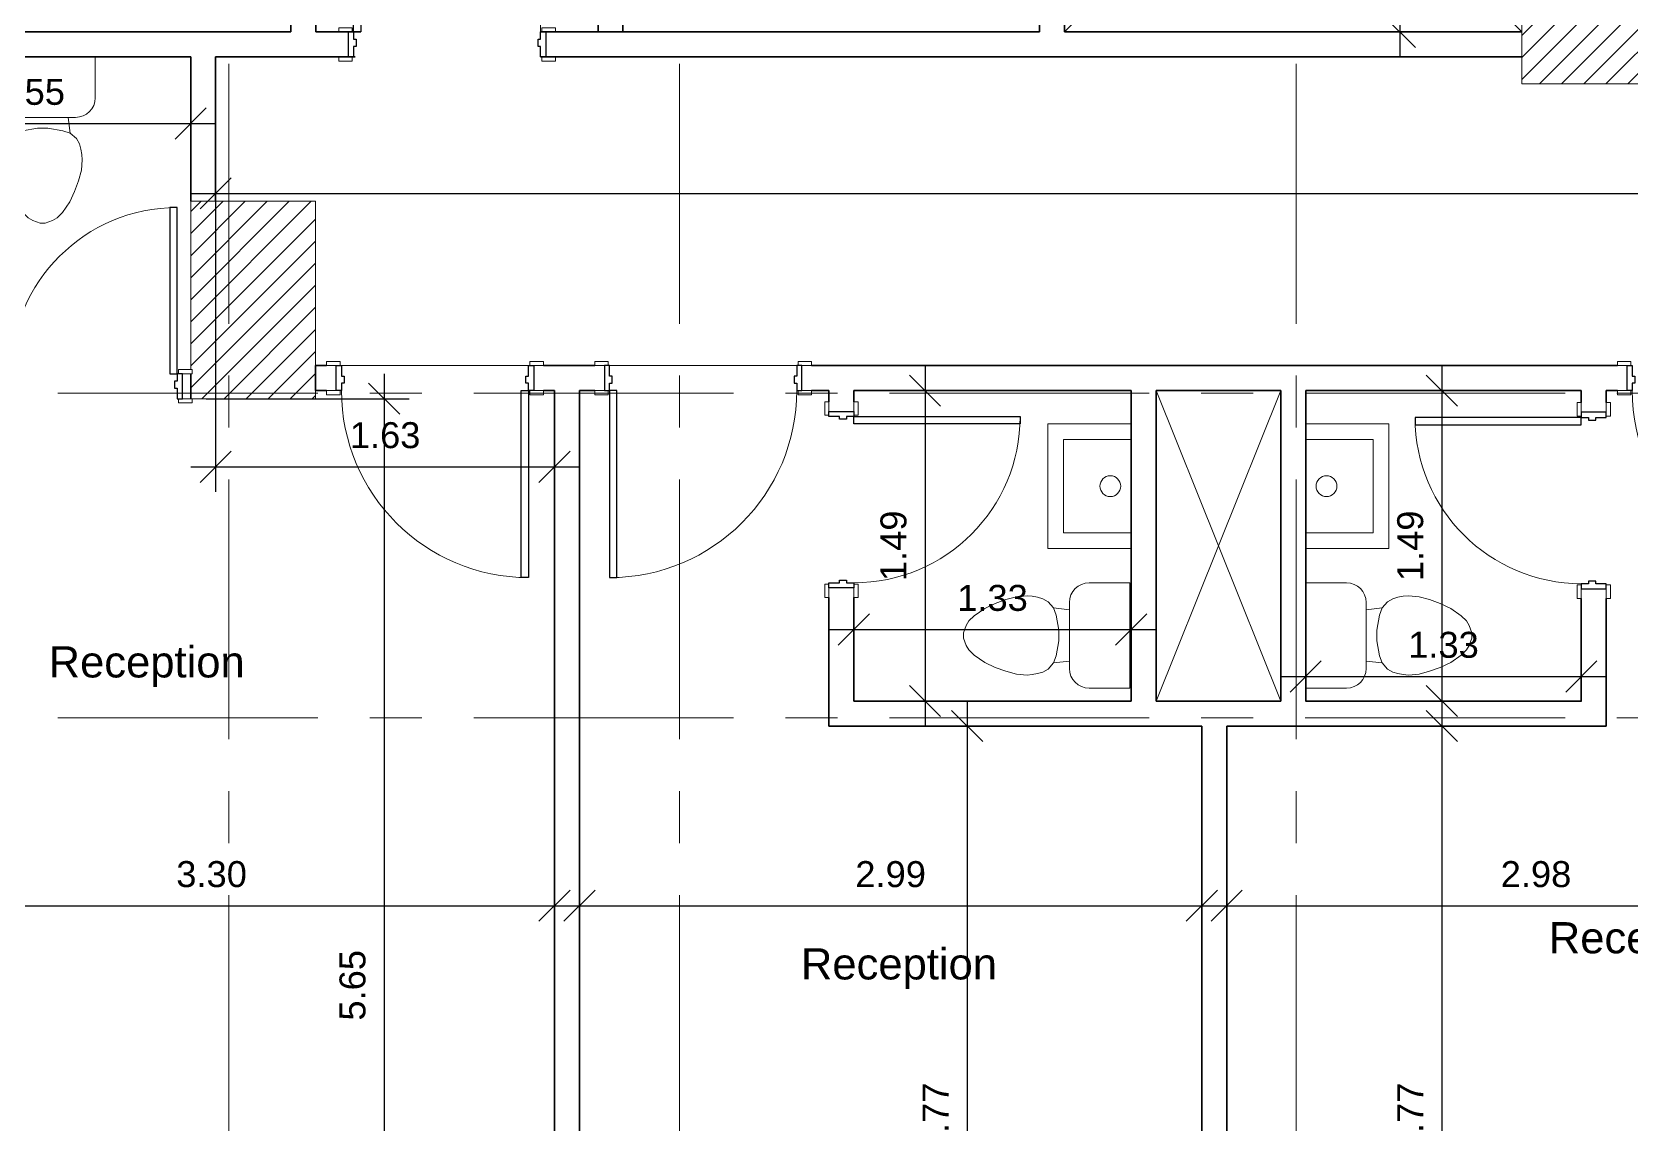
# Model space of a CAD drawing. Header units: metres. Extents: x -22 to 97, y 34 to 77.
# Drawn here: x -10.28 to -2.58, y 45.5 to 50.75 of the extents above; entities that cross this region are included whole.
import ezdxf

# ---------------------------------------------------------------- set-up
doc = ezdxf.new("R2010")
doc.units = ezdxf.units.M
doc.linetypes.add('CENTER', pattern=[2, 1.25, -0.25, 0.25, -0.25])
for name, color, linetype, lineweight in [('A-ANNO-DIMS', 211, 'Continuous', 9), ('A-DETL-THIN', 151, 'Continuous', 18), ('A-DOOR', 31, 'Continuous', 18), ('A-DOOR-FRAM', 31, 'Continuous', 25), ('A-FLOR', 192, 'Continuous', 18), ('AXIS', 251, 'CENTER', 5), ('G-ANNO-TEXT', 231, 'Continuous', 9), ('I-WALL', 2, 'Continuous', 18), ('P-SANR-FIXT', 6, 'Continuous', 18), ('S-COLS', 52, 'Continuous', 18)]:
    doc.layers.add(name, color=color, linetype=linetype, lineweight=lineweight)
doc.styles.add('Arial', font='arial.ttf', dxfattribs={"height": 0.15})
doc.styles.add('Arial_1', font='arial.ttf', dxfattribs={"height": 0.125})
doc.dimstyles.new('Diagonal_-_2_5mm_Arial', dxfattribs={"dimscale": 0.3048, "dimtxt": 0.127532, "dimasz": 0.492126, "dimexe": 0.393701, "dimexo": 0.246063, "dimgap": 0.287073, "dimtad": 1, "dimrnd": 0.01, "dimzin": 0, "dimdsep": 46, "dimtxsty": 'Arial_1', "dimblk1": 'OBLIQUE', "dimblk2": 'OBLIQUE', "dimsah": 1, "dimcen": 0.09, "dimdle": 0.393701, "dimazin": 0, "dimtfac": 1, "dimtdec": 4, "dimtix": 1, "dimtmove": 0, "dimatfit": 3, "dimfxl": 0, "dimtvp": 1, "dimtolj": 1, "dimtzin": 0, "dimarcsym": 0})

# ---------------------------------------------------------------- blocks, each defined once
blk = doc.blocks.new('M_Concrete-Rectangular-Column - 300 x 450mm-471968-01 Ground Floor Copy 1')
at = {"layer": 'S-COLS'}
h = blk.add_hatch(dxfattribs=at)
h.set_pattern_fill('FP_15', color=256, style=0, pattern_type=2)
h.set_pattern_definition([(45, (1.148, 0.585), (-0.053033, 0.053033), [])])
h.paths.add_polyline_path([(1.9653, -0.15), (1.9653, 0.15), (-1.9653, 0.15), (-1.9653, -0.15), (1.9026, -0.15)], flags=0)
for p, q in [((1.9653, 0.15), (-1.9653, 0.15)), ((-1.9653, 0.15), (-1.9653, -0.15)), ((1.9653, -0.15), (1.9653, 0.15)), ((-1.9653, -0.15), (1.9653, -0.15))]:
    blk.add_line(p, q, dxfattribs=at)
blk = doc.blocks.new('M_Door-Interior-Single-1_Panel-Wood - M_Door-Interior-Single-1_Panel-Wood-477398-01 Ground Floor Copy 1')
at = {"layer": 'A-DOOR', "lineweight": 25}
for p, q in [((0.45, 0.956825), (0.415, 0.956825)), ((0.415, 0.956825), (0.415, 0.056825)), ((0.45, 0.056825), (0.45, 0.956825)), ((0.415, 0.056825), (0.45, 0.056825))]:
    blk.add_line(p, q, dxfattribs=at)
at = {"layer": 'A-DOOR'}
for p, q in [((-0.45635, 0.076825), (-0.52135, 0.076825)), ((-0.52135, 0.076825), (-0.52135, 0.056825)), ((-0.52135, 0.056825), (-0.45635, 0.056825)), ((-0.45635, 0.056825), (-0.45635, 0.076825)), ((0.52135, 0.076825), (0.45635, 0.076825)), ((0.45635, 0.076825), (0.45635, 0.056825)), ((0.45635, 0.056825), (0.52135, 0.056825)), ((0.52135, 0.056825), (0.52135, 0.076825)), ((-0.45635, -0.063175), (-0.52135, -0.063175)), ((-0.52135, -0.063175), (-0.52135, -0.083175)), ((-0.45635, -0.083175), (-0.45635, -0.063175)), ((0.52135, -0.063175), (0.45635, -0.063175)), ((0.45635, -0.063175), (0.45635, -0.083175)), ((0.52135, -0.083175), (0.52135, -0.063175)), ((-0.52135, -0.083175), (-0.45635, -0.083175)), ((0.45635, -0.083175), (0.52135, -0.083175))]:
    blk.add_line(p, q, dxfattribs=at)
blk.add_arc((0.45, 0.056825), 0.9, 90, 180, dxfattribs=at)
at = {"layer": 'A-DOOR-FRAM'}
for p, q in [((-0.45, 0.056825), (-0.475, 0.056825)), ((-0.475, 0.056825), (-0.475, -0.063175)), ((-0.45, 0.021825), (-0.45, 0.056825)), ((-0.4373, 0.021825), (-0.45, 0.021825)), ((-0.4373, -0.0131), (-0.4373, 0.021825)), ((0.45, 0.021825), (0.4373, 0.021825)), ((0.4373, 0.021825), (0.4373, -0.0131)), ((0.45, 0.056825), (0.45, 0.021825)), ((0.475, 0.056825), (0.45, 0.056825)), ((0.475, -0.063175), (0.475, 0.056825)), ((-0.475, -0.063175), (-0.45, -0.063175)), ((-0.45, -0.063175), (-0.45, -0.0131)), ((-0.45, -0.0131), (-0.4373, -0.0131)), ((0.4373, -0.0131), (0.45, -0.0131)), ((0.45, -0.0131), (0.45, -0.063175)), ((0.45, -0.063175), (0.475, -0.063175))]:
    blk.add_line(p, q, dxfattribs=at)
blk = doc.blocks.new('M_Door-Interior-Single-1_Panel-Wood - 80-478616-01 Ground Floor Copy 1')
at = {"layer": 'A-DOOR', "lineweight": 25}
for p, q in [((0.4, 0.856825), (0.365, 0.856825)), ((0.365, 0.856825), (0.365, 0.056825)), ((0.4, 0.056825), (0.4, 0.856825)), ((0.365, 0.056825), (0.4, 0.056825))]:
    blk.add_line(p, q, dxfattribs=at)
at = {"layer": 'A-DOOR'}
for p, q in [((-0.40635, 0.076825), (-0.47135, 0.076825)), ((-0.47135, 0.076825), (-0.47135, 0.056825)), ((-0.47135, 0.056825), (-0.40635, 0.056825)), ((-0.40635, 0.056825), (-0.40635, 0.076825)), ((0.47135, 0.076825), (0.40635, 0.076825)), ((0.40635, 0.076825), (0.40635, 0.056825)), ((0.40635, 0.056825), (0.47135, 0.056825)), ((0.47135, 0.056825), (0.47135, 0.076825)), ((-0.40635, -0.063175), (-0.47135, -0.063175)), ((-0.47135, -0.063175), (-0.47135, -0.083175)), ((-0.40635, -0.083175), (-0.40635, -0.063175)), ((0.47135, -0.063175), (0.40635, -0.063175)), ((0.40635, -0.063175), (0.40635, -0.083175)), ((0.47135, -0.083175), (0.47135, -0.063175)), ((-0.47135, -0.083175), (-0.40635, -0.083175)), ((0.40635, -0.083175), (0.47135, -0.083175))]:
    blk.add_line(p, q, dxfattribs=at)
blk.add_arc((0.4, 0.056825), 0.8, 90, 180, dxfattribs=at)
at = {"layer": 'A-DOOR-FRAM'}
for p, q in [((-0.4, 0.056825), (-0.425, 0.056825)), ((-0.425, 0.056825), (-0.425, -0.063175)), ((-0.4, 0.021825), (-0.4, 0.056825)), ((-0.3873, 0.021825), (-0.4, 0.021825)), ((-0.3873, -0.0131), (-0.3873, 0.021825)), ((0.4, 0.021825), (0.3873, 0.021825)), ((0.3873, 0.021825), (0.3873, -0.0131)), ((0.4, 0.056825), (0.4, 0.021825)), ((0.425, 0.056825), (0.4, 0.056825)), ((0.425, -0.063175), (0.425, 0.056825)), ((-0.425, -0.063175), (-0.4, -0.063175)), ((-0.4, -0.063175), (-0.4, -0.0131)), ((-0.4, -0.0131), (-0.3873, -0.0131)), ((0.3873, -0.0131), (0.4, -0.0131)), ((0.4, -0.0131), (0.4, -0.063175)), ((0.4, -0.063175), (0.425, -0.063175))]:
    blk.add_line(p, q, dxfattribs=at)
blk = doc.blocks.new('M_Door-Interior-Single-1_Panel-Wood - 80-478717-01 Ground Floor Copy 1')
at = {"layer": 'A-DOOR'}
for p, q in [((-0.47135, 0.083175), (-0.40635, 0.083175)), ((-0.47135, 0.063175), (-0.47135, 0.083175)), ((-0.40635, 0.083175), (-0.40635, 0.063175)), ((0.40635, 0.083175), (0.47135, 0.083175)), ((0.40635, 0.063175), (0.40635, 0.083175)), ((0.47135, 0.083175), (0.47135, 0.063175)), ((-0.40635, 0.063175), (-0.47135, 0.063175)), ((0.47135, 0.063175), (0.40635, 0.063175)), ((-0.47135, -0.056825), (-0.40635, -0.056825)), ((-0.47135, -0.076825), (-0.47135, -0.056825)), ((-0.40635, -0.076825), (-0.47135, -0.076825)), ((-0.40635, -0.056825), (-0.40635, -0.076825)), ((0.40635, -0.056825), (0.47135, -0.056825)), ((0.40635, -0.076825), (0.40635, -0.056825)), ((0.47135, -0.076825), (0.40635, -0.076825)), ((0.47135, -0.056825), (0.47135, -0.076825))]:
    blk.add_line(p, q, dxfattribs=at)
at = {"layer": 'A-DOOR', "lineweight": 25}
for p, q in [((0.365, -0.056825), (0.4, -0.056825)), ((0.365, -0.856825), (0.365, -0.056825)), ((0.4, -0.056825), (0.4, -0.856825)), ((0.4, -0.856825), (0.365, -0.856825))]:
    blk.add_line(p, q, dxfattribs=at)
at = {"layer": 'A-DOOR'}
blk.add_arc((0.4, -0.056825), 0.8, 180, 270, dxfattribs=at)
at = {"layer": 'A-DOOR-FRAM'}
for p, q in [((-0.425, 0.063175), (-0.4, 0.063175)), ((-0.425, -0.056825), (-0.425, 0.063175)), ((-0.4, 0.063175), (-0.4, 0.0131)), ((-0.4, 0.0131), (-0.3873, 0.0131)), ((-0.3873, 0.0131), (-0.3873, -0.021825)), ((0.3873, 0.0131), (0.4, 0.0131)), ((0.3873, -0.021825), (0.3873, 0.0131)), ((0.4, 0.063175), (0.425, 0.063175)), ((0.4, 0.0131), (0.4, 0.063175)), ((0.425, 0.063175), (0.425, -0.056825)), ((-0.4, -0.056825), (-0.425, -0.056825)), ((-0.4, -0.021825), (-0.4, -0.056825)), ((-0.3873, -0.021825), (-0.4, -0.021825)), ((0.4, -0.021825), (0.3873, -0.021825)), ((0.4, -0.056825), (0.4, -0.021825)), ((0.425, -0.056825), (0.4, -0.056825))]:
    blk.add_line(p, q, dxfattribs=at)
blk = doc.blocks.new('M_Toilet-Domestic-3D - M_Toilet-Domestic-3D-V2-01 Ground Floor Copy 1')
at = {"layer": 'P-SANR-FIXT'}
for p, q in [((-0.2534, 0.2984), (-0.2534, 0.4947)), ((0.2534, 0.4947), (0.2534, 0.2984)), ((0.1587, 0.2038), (-0.1588, 0.2038)), ((-0.1235, 0.2038), (-0.1323, 0.127)), ((0.1235, 0.2038), (0.1323, 0.127)), ((-0.1626, 0.1016), (-0.177, 0.0762)), ((-0.1323, 0.127), (-0.1626, 0.1016)), ((-0.0974, 0.1397), (-0.1323, 0.127)), ((-0.0254, 0.1524), (-0.0974, 0.1397)), ((0.0254, 0.1524), (-0.0254, 0.1524)), ((0.0974, 0.1397), (0.0254, 0.1524)), ((0.1323, 0.127), (0.0974, 0.1397)), ((0.1626, 0.1016), (0.1323, 0.127)), ((0.177, 0.0762), (0.1626, 0.1016)), ((-0.1883, 0.0253), (-0.1905, 0)), ((-0.1905, 0), (-0.1861, -0.0506)), ((-0.1838, 0.0508), (-0.1883, 0.0253)), ((-0.177, 0.0762), (-0.1838, 0.0508)), ((0.1838, 0.0508), (0.177, 0.0762)), ((0.1883, 0.0253), (0.1838, 0.0508)), ((0.1861, -0.0506), (0.1905, 0)), ((0.1905, 0), (0.1883, 0.0253)), ((-0.1861, -0.0506), (-0.1724, -0.1016)), ((0.1724, -0.1016), (0.1861, -0.0506)), ((-0.1724, -0.1016), (-0.1539, -0.1524)), ((-0.1539, -0.1524), (-0.1302, -0.2032)), ((0.1302, -0.2032), (0.1539, -0.1524)), ((0.1539, -0.1524), (0.1724, -0.1016)), ((-0.1302, -0.2032), (-0.095, -0.254)), ((0.095, -0.254), (0.1302, -0.2032)), ((-0.095, -0.254), (-0.0696, -0.2794)), ((-0.0696, -0.2794), (-0.0476, -0.2921)), ((-0.0476, -0.2921), (-0.0127, -0.3048)), ((-0.0127, -0.3048), (0.0127, -0.3048)), ((0.0127, -0.3048), (0.0476, -0.2921)), ((0.0476, -0.2921), (0.0696, -0.2794)), ((0.0696, -0.2794), (0.095, -0.254))]:
    blk.add_line(p, q, dxfattribs=at)
for centre, start, end in [((-0.1588, 0.2984), 180, 270), ((0.1587, 0.2984), 270, 360)]:
    blk.add_arc(centre, 0.0946, start, end, dxfattribs=at)
blk = doc.blocks.new('M_Toilet-Domestic-3D - M_Toilet-Domestic-3D-V1-01 Ground Floor Copy 1')
at = {"layer": 'P-SANR-FIXT'}
for p, q in [((-0.2534, 0.4947), (0.2534, 0.4947)), ((-0.2534, 0.2984), (-0.2534, 0.4947)), ((0.2534, 0.4947), (0.2534, 0.2984)), ((0.1587, 0.2038), (-0.1588, 0.2038)), ((-0.1235, 0.2038), (-0.1323, 0.127)), ((0.1235, 0.2038), (0.1323, 0.127)), ((-0.1626, 0.1016), (-0.177, 0.0762)), ((-0.1323, 0.127), (-0.1626, 0.1016)), ((-0.0974, 0.1397), (-0.1323, 0.127)), ((-0.0254, 0.1524), (-0.0974, 0.1397)), ((0.0254, 0.1524), (-0.0254, 0.1524)), ((0.0974, 0.1397), (0.0254, 0.1524)), ((0.1323, 0.127), (0.0974, 0.1397)), ((0.1626, 0.1016), (0.1323, 0.127)), ((0.177, 0.0762), (0.1626, 0.1016)), ((-0.1883, 0.0253), (-0.1905, 0)), ((-0.1905, 0), (-0.1861, -0.0506)), ((-0.1838, 0.0508), (-0.1883, 0.0253)), ((-0.177, 0.0762), (-0.1838, 0.0508)), ((0.1838, 0.0508), (0.177, 0.0762)), ((0.1883, 0.0253), (0.1838, 0.0508)), ((0.1861, -0.0506), (0.1905, 0)), ((0.1905, 0), (0.1883, 0.0253)), ((-0.1861, -0.0506), (-0.1724, -0.1016)), ((0.1724, -0.1016), (0.1861, -0.0506)), ((-0.1724, -0.1016), (-0.1539, -0.1524)), ((-0.1539, -0.1524), (-0.1302, -0.2032)), ((0.1302, -0.2032), (0.1539, -0.1524)), ((0.1539, -0.1524), (0.1724, -0.1016)), ((-0.1302, -0.2032), (-0.095, -0.254)), ((0.095, -0.254), (0.1302, -0.2032)), ((-0.095, -0.254), (-0.0696, -0.2794)), ((-0.0696, -0.2794), (-0.0476, -0.2921)), ((-0.0476, -0.2921), (-0.0127, -0.3048)), ((-0.0127, -0.3048), (0.0127, -0.3048)), ((0.0127, -0.3048), (0.0476, -0.2921)), ((0.0476, -0.2921), (0.0696, -0.2794)), ((0.0696, -0.2794), (0.095, -0.254))]:
    blk.add_line(p, q, dxfattribs=at)
for centre, start, end in [((-0.1588, 0.2984), 180, 270), ((0.1587, 0.2984), 270, 360)]:
    blk.add_arc(centre, 0.0946, start, end, dxfattribs=at)
blk = doc.blocks.new('M_Sink-Mop-2D - M_Sink-Mop-2D-V3-01 Ground Floor Copy 1')
at = {"layer": 'P-SANR-FIXT'}
for p, q in [((0.3, 0.4), (-0.3, 0.4)), ((-0.3, 0.4), (-0.3, 0)), ((0.3, 0), (0.3, 0.4)), ((-0.225, 0.325), (0.225, 0.325)), ((-0.225, 0), (-0.225, 0.325)), ((0.225, 0.325), (0.225, 0))]:
    blk.add_line(p, q, dxfattribs=at)
blk.add_circle((0, 0.1), 0.05, dxfattribs=at)
blk = doc.blocks.new('M_Door-Interior-Single-1_Panel-Wood - M_Door-Interior-Single-1_Panel-Wood-476783-01 Ground Floor Copy 1')
at = {"layer": 'A-DOOR'}
for p, q in [((-0.52135, 0.083175), (-0.45635, 0.083175)), ((-0.52135, 0.063175), (-0.52135, 0.083175)), ((-0.45635, 0.083175), (-0.45635, 0.063175)), ((0.45635, 0.083175), (0.52135, 0.083175)), ((0.45635, 0.063175), (0.45635, 0.083175)), ((0.52135, 0.083175), (0.52135, 0.063175)), ((-0.45635, 0.063175), (-0.52135, 0.063175)), ((0.52135, 0.063175), (0.45635, 0.063175)), ((-0.52135, -0.056825), (-0.45635, -0.056825)), ((-0.52135, -0.076825), (-0.52135, -0.056825)), ((-0.45635, -0.076825), (-0.52135, -0.076825)), ((-0.45635, -0.056825), (-0.45635, -0.076825)), ((0.45635, -0.056825), (0.52135, -0.056825)), ((0.45635, -0.076825), (0.45635, -0.056825)), ((0.52135, -0.076825), (0.45635, -0.076825)), ((0.52135, -0.056825), (0.52135, -0.076825))]:
    blk.add_line(p, q, dxfattribs=at)
at = {"layer": 'A-DOOR', "lineweight": 25}
for p, q in [((0.415, -0.056825), (0.45, -0.056825)), ((0.415, -0.956825), (0.415, -0.056825)), ((0.45, -0.056825), (0.45, -0.956825)), ((0.45, -0.956825), (0.415, -0.956825))]:
    blk.add_line(p, q, dxfattribs=at)
at = {"layer": 'A-DOOR'}
blk.add_arc((0.45, -0.056825), 0.9, 180, 270, dxfattribs=at)
at = {"layer": 'A-DOOR-FRAM'}
for p, q in [((-0.475, 0.063175), (-0.45, 0.063175)), ((-0.475, -0.056825), (-0.475, 0.063175)), ((-0.45, 0.063175), (-0.45, 0.0131)), ((-0.45, 0.0131), (-0.4373, 0.0131)), ((-0.4373, 0.0131), (-0.4373, -0.021825)), ((0.4373, 0.0131), (0.45, 0.0131)), ((0.4373, -0.021825), (0.4373, 0.0131)), ((0.45, 0.063175), (0.475, 0.063175)), ((0.45, 0.0131), (0.45, 0.063175)), ((0.475, 0.063175), (0.475, -0.056825)), ((-0.45, -0.056825), (-0.475, -0.056825)), ((-0.45, -0.021825), (-0.45, -0.056825)), ((-0.4373, -0.021825), (-0.45, -0.021825)), ((0.45, -0.021825), (0.4373, -0.021825)), ((0.45, -0.056825), (0.45, -0.021825)), ((0.475, -0.056825), (0.45, -0.056825))]:
    blk.add_line(p, q, dxfattribs=at)
blk = doc.blocks.new('_Oblique')
at = {"color": 0, "linetype": 'ByBlock', "lineweight": -2}
blk.add_line((-0.5, -0.5), (0.5, 0.5), dxfattribs=at)
blk = doc.blocks.new('*D645')
at = {"layer": 'A-ANNO-DIMS', "color": 0, "lineweight": -2}
for p, q in [((-9.5166, 49.9763), (15.037, 49.9763)), ((-9.3966, 50.0073), (-9.3966, 49.8563)), ((14.917, 50.0073), (14.917, 49.8563))]:
    blk.add_line(p, q, dxfattribs=at)
at = {"layer": 'Defpoints', "color": 0}
for p in [(-9.3966, 50.0823), (14.917, 50.0823), (14.917, 49.9763)]:
    blk.add_point(p, dxfattribs=at)
at = {"layer": 'A-ANNO-DIMS', "color": 0, "lineweight": -2, "xscale": 0.15, "yscale": 0.15, "zscale": 0.15, "rotation": 180}
blk.add_blockref('_Oblique', (-9.3966, 49.9763), dxfattribs=at)
at = {"layer": 'A-ANNO-DIMS', "color": 0, "lineweight": -2, "xscale": 0.15, "yscale": 0.15, "zscale": 0.15}
blk.add_blockref('_Oblique', (14.917, 49.9763), dxfattribs=at)
at = {"layer": 'A-ANNO-DIMS', "color": 0, "insert": (2.7602, 50.1276), "char_height": 0.125, "attachment_point": 5, "style": 'Arial_1'}
blk.add_mtext('\\A1;24.31', dxfattribs=at)
blk = doc.blocks.new('*D647')
at = {"layer": 'A-ANNO-DIMS', "color": 0, "lineweight": -2}
for p, q in [((-9.3966, 49.8635), (-9.3966, 48.5406)), ((-9.5166, 48.6606), (-7.6462, 48.6606)), ((-7.7662, 48.6917), (-7.7662, 48.5406))]:
    blk.add_line(p, q, dxfattribs=at)
at = {"layer": 'Defpoints', "color": 0}
for p in [(-9.3966, 49.9385), (-7.7662, 48.7667), (-7.7662, 48.6606)]:
    blk.add_point(p, dxfattribs=at)
at = {"layer": 'A-ANNO-DIMS', "color": 0, "lineweight": -2, "xscale": 0.15, "yscale": 0.15, "zscale": 0.15, "rotation": 180}
blk.add_blockref('_Oblique', (-9.3966, 48.6606), dxfattribs=at)
at = {"layer": 'A-ANNO-DIMS', "color": 0, "lineweight": -2, "xscale": 0.15, "yscale": 0.15, "zscale": 0.15}
blk.add_blockref('_Oblique', (-7.7662, 48.6606), dxfattribs=at)
at = {"layer": 'A-ANNO-DIMS', "color": 0, "insert": (-8.5814, 48.812), "char_height": 0.125, "attachment_point": 5, "style": 'Arial_1'}
blk.add_mtext('\\A1;1.63', dxfattribs=at)
blk = doc.blocks.new('*D719')
at = {"layer": 'A-ANNO-DIMS', "color": 0, "lineweight": -2}
for p, q in [((-4.5327, 46.5794), (-4.5327, 46.4283)), ((-1.5569, 46.5794), (-1.5569, 46.4283)), ((-4.6527, 46.5483), (-1.4369, 46.5483))]:
    blk.add_line(p, q, dxfattribs=at)
at = {"layer": 'Defpoints', "color": 0}
for p in [(-4.5327, 46.6544), (-1.5569, 46.6544), (-1.5569, 46.5483)]:
    blk.add_point(p, dxfattribs=at)
at = {"layer": 'A-ANNO-DIMS', "color": 0, "lineweight": -2, "xscale": 0.15, "yscale": 0.15, "zscale": 0.15, "rotation": 180}
blk.add_blockref('_Oblique', (-4.5327, 46.5483), dxfattribs=at)
at = {"layer": 'A-ANNO-DIMS', "color": 0, "lineweight": -2, "xscale": 0.15, "yscale": 0.15, "zscale": 0.15}
blk.add_blockref('_Oblique', (-1.5569, 46.5483), dxfattribs=at)
at = {"layer": 'A-ANNO-DIMS', "color": 0, "insert": (-3.0448, 46.6996), "char_height": 0.125, "attachment_point": 5, "style": 'Arial_1'}
blk.add_mtext('\\A1;2.98', dxfattribs=at)
blk = doc.blocks.new('*D720')
at = {"layer": 'A-ANNO-DIMS', "color": 0, "lineweight": -2}
for p, q in [((-7.6462, 46.5794), (-7.6462, 46.4283)), ((-4.6527, 46.5794), (-4.6527, 46.4283)), ((-7.7662, 46.5483), (-4.5327, 46.5483))]:
    blk.add_line(p, q, dxfattribs=at)
at = {"layer": 'Defpoints', "color": 0}
for p in [(-7.6462, 46.6544), (-4.6527, 46.6544), (-4.6527, 46.5483)]:
    blk.add_point(p, dxfattribs=at)
at = {"layer": 'A-ANNO-DIMS', "color": 0, "lineweight": -2, "xscale": 0.15, "yscale": 0.15, "zscale": 0.15, "rotation": 180}
blk.add_blockref('_Oblique', (-7.6462, 46.5483), dxfattribs=at)
at = {"layer": 'A-ANNO-DIMS', "color": 0, "lineweight": -2, "xscale": 0.15, "yscale": 0.15, "zscale": 0.15}
blk.add_blockref('_Oblique', (-4.6527, 46.5483), dxfattribs=at)
at = {"layer": 'A-ANNO-DIMS', "color": 0, "insert": (-6.1494, 46.6996), "char_height": 0.125, "attachment_point": 5, "style": 'Arial_1'}
blk.add_mtext('\\A1;2.99', dxfattribs=at)
blk = doc.blocks.new('*D721')
at = {"layer": 'A-ANNO-DIMS', "color": 0, "lineweight": -2}
for p, q in [((-11.0662, 46.5794), (-11.0662, 46.4283)), ((-7.7662, 46.5794), (-7.7662, 46.4283)), ((-11.1862, 46.5483), (-7.6462, 46.5483))]:
    blk.add_line(p, q, dxfattribs=at)
at = {"layer": 'Defpoints', "color": 0}
for p in [(-11.0662, 46.6544), (-7.7662, 46.6544), (-7.7662, 46.5483)]:
    blk.add_point(p, dxfattribs=at)
at = {"layer": 'A-ANNO-DIMS', "color": 0, "lineweight": -2, "xscale": 0.15, "yscale": 0.15, "zscale": 0.15, "rotation": 180}
blk.add_blockref('_Oblique', (-11.0662, 46.5483), dxfattribs=at)
at = {"layer": 'A-ANNO-DIMS', "color": 0, "lineweight": -2, "xscale": 0.15, "yscale": 0.15, "zscale": 0.15}
blk.add_blockref('_Oblique', (-7.7662, 46.5483), dxfattribs=at)
at = {"layer": 'A-ANNO-DIMS', "color": 0, "insert": (-9.4162, 46.6997), "char_height": 0.125, "attachment_point": 5, "style": 'Arial_1'}
blk.add_mtext('\\A1;3.30', dxfattribs=at)
blk = doc.blocks.new('*D722')
at = {"layer": 'A-ANNO-DIMS', "color": 0, "lineweight": -2}
for p, q in [((-3.4979, 47.5332), (-3.4979, 43.5221)), ((-3.4668, 47.4132), (-3.6179, 47.4132)), ((-3.4668, 43.6421), (-3.6179, 43.6421))]:
    blk.add_line(p, q, dxfattribs=at)
at = {"layer": 'Defpoints', "color": 0}
for p in [(-3.3918, 47.4132), (-3.4979, 43.6421), (-3.3918, 43.6421)]:
    blk.add_point(p, dxfattribs=at)
at = {"layer": 'A-ANNO-DIMS', "color": 0, "lineweight": -2, "xscale": 0.15, "yscale": 0.15, "zscale": 0.15}
for p, rotation in [((-3.4979, 47.4132), 90), ((-3.4979, 43.6421), 270)]:
    blk.add_blockref('_Oblique', p, dxfattribs=dict(at, rotation=rotation))
at = {"layer": 'A-ANNO-DIMS', "color": 0, "insert": (-3.6492, 45.5276), "char_height": 0.125, "attachment_point": 5, "rotation": 90, "style": 'Arial_1'}
blk.add_mtext('\\A1;3.77', dxfattribs=at)
blk = doc.blocks.new('*D723')
at = {"layer": 'A-ANNO-DIMS', "color": 0, "lineweight": -2}
for p, q in [((-5.7809, 47.5332), (-5.7809, 43.5221)), ((-5.7498, 47.4132), (-5.9009, 47.4132)), ((-5.7498, 43.6421), (-5.9009, 43.6421))]:
    blk.add_line(p, q, dxfattribs=at)
at = {"layer": 'Defpoints', "color": 0}
for p in [(-5.6748, 47.4132), (-5.7809, 43.6421), (-5.6748, 43.6421)]:
    blk.add_point(p, dxfattribs=at)
at = {"layer": 'A-ANNO-DIMS', "color": 0, "lineweight": -2, "xscale": 0.15, "yscale": 0.15, "zscale": 0.15}
for p, rotation in [((-5.7809, 47.4132), 90), ((-5.7809, 43.6421), 270)]:
    blk.add_blockref('_Oblique', p, dxfattribs=dict(at, rotation=rotation))
at = {"layer": 'A-ANNO-DIMS', "color": 0, "insert": (-5.9322, 45.5276), "char_height": 0.125, "attachment_point": 5, "rotation": 90, "style": 'Arial_1'}
blk.add_mtext('\\A1;3.77', dxfattribs=at)
blk = doc.blocks.new('*D724')
at = {"layer": 'A-ANNO-DIMS', "color": 0, "lineweight": -2}
for p, q in [((-3.4979, 49.1474), (-3.4979, 47.4132)), ((-3.4668, 49.0274), (-3.6179, 49.0274)), ((-3.4668, 47.5332), (-3.6179, 47.5332))]:
    blk.add_line(p, q, dxfattribs=at)
at = {"layer": 'Defpoints', "color": 0}
for p in [(-3.3918, 49.0274), (-3.4979, 47.5332), (-3.3918, 47.5332)]:
    blk.add_point(p, dxfattribs=at)
at = {"layer": 'A-ANNO-DIMS', "color": 0, "lineweight": -2, "xscale": 0.15, "yscale": 0.15, "zscale": 0.15}
for p, rotation in [((-3.4979, 49.0274), 90), ((-3.4979, 47.5332), 270)]:
    blk.add_blockref('_Oblique', p, dxfattribs=dict(at, rotation=rotation))
at = {"layer": 'A-ANNO-DIMS', "color": 0, "insert": (-3.6492, 48.2803), "char_height": 0.125, "attachment_point": 5, "rotation": 90, "style": 'Arial_1'}
blk.add_mtext('\\A1;1.49', dxfattribs=at)
blk = doc.blocks.new('*D725')
at = {"layer": 'A-ANNO-DIMS', "color": 0, "lineweight": -2}
for p, q in [((-6.4462, 47.8776), (-4.8727, 47.8776)), ((-6.3262, 47.9086), (-6.3262, 47.7576)), ((-4.9927, 47.9086), (-4.9927, 47.7576))]:
    blk.add_line(p, q, dxfattribs=at)
at = {"layer": 'Defpoints', "color": 0}
for p in [(-6.3262, 47.9836), (-4.9927, 47.9836), (-4.9927, 47.8776)]:
    blk.add_point(p, dxfattribs=at)
at = {"layer": 'A-ANNO-DIMS', "color": 0, "lineweight": -2, "xscale": 0.15, "yscale": 0.15, "zscale": 0.15, "rotation": 180}
blk.add_blockref('_Oblique', (-6.3262, 47.8776), dxfattribs=at)
at = {"layer": 'A-ANNO-DIMS', "color": 0, "lineweight": -2, "xscale": 0.15, "yscale": 0.15, "zscale": 0.15}
blk.add_blockref('_Oblique', (-4.9927, 47.8776), dxfattribs=at)
at = {"layer": 'A-ANNO-DIMS', "color": 0, "insert": (-5.6594, 48.0289), "char_height": 0.125, "attachment_point": 5, "style": 'Arial_1'}
blk.add_mtext('\\A1;1.33', dxfattribs=at)
blk = doc.blocks.new('*D730')
at = {"layer": 'A-ANNO-DIMS', "color": 0, "lineweight": -2}
for p, q in [((-8.5862, 49.1085), (-8.5862, 43.2221)), ((-9.4416, 48.9885), (-8.4662, 48.9885)), ((-8.5552, 43.3421), (-8.7062, 43.3421))]:
    blk.add_line(p, q, dxfattribs=at)
at = {"layer": 'Defpoints', "color": 0}
for p in [(-9.5166, 48.9885), (-8.5862, 43.3421), (-8.4802, 43.3421)]:
    blk.add_point(p, dxfattribs=at)
at = {"layer": 'A-ANNO-DIMS', "color": 0, "lineweight": -2, "xscale": 0.15, "yscale": 0.15, "zscale": 0.15}
for p, rotation in [((-8.5862, 48.9885), 90), ((-8.5862, 43.3421), 270)]:
    blk.add_blockref('_Oblique', p, dxfattribs=dict(at, rotation=rotation))
at = {"layer": 'A-ANNO-DIMS', "color": 0, "insert": (-8.7376, 46.1653), "char_height": 0.125, "attachment_point": 5, "rotation": 90, "style": 'Arial_1'}
blk.add_mtext('\\A1;5.65', dxfattribs=at)
blk = doc.blocks.new('*D735')
at = {"layer": 'A-ANNO-DIMS', "color": 0, "lineweight": -2}
for p, q in [((-11.0662, 50.344), (-11.0662, 50.1929)), ((-9.5166, 50.344), (-9.5166, 50.1929)), ((-11.1862, 50.3129), (-9.3966, 50.3129))]:
    blk.add_line(p, q, dxfattribs=at)
at = {"layer": 'Defpoints', "color": 0}
for p in [(-11.0662, 50.419), (-9.5166, 50.419), (-9.5166, 50.3129)]:
    blk.add_point(p, dxfattribs=at)
at = {"layer": 'A-ANNO-DIMS', "color": 0, "lineweight": -2, "xscale": 0.15, "yscale": 0.15, "zscale": 0.15, "rotation": 180}
blk.add_blockref('_Oblique', (-11.0662, 50.3129), dxfattribs=at)
at = {"layer": 'A-ANNO-DIMS', "color": 0, "lineweight": -2, "xscale": 0.15, "yscale": 0.15, "zscale": 0.15}
blk.add_blockref('_Oblique', (-9.5166, 50.3129), dxfattribs=at)
at = {"layer": 'A-ANNO-DIMS', "color": 0, "insert": (-10.2914, 50.4642), "char_height": 0.125, "attachment_point": 5, "style": 'Arial_1'}
blk.add_mtext('\\A1;1.55', dxfattribs=at)
blk = doc.blocks.new('*D743')
at = {"layer": 'A-ANNO-DIMS', "color": 0, "lineweight": -2}
for p, q in [((-4.2727, 47.6517), (-2.7069, 47.6517)), ((-4.1527, 47.6828), (-4.1527, 47.5317)), ((-2.8269, 47.6828), (-2.8269, 47.5317))]:
    blk.add_line(p, q, dxfattribs=at)
at = {"layer": 'Defpoints', "color": 0}
for p in [(-4.1527, 47.7578), (-2.8269, 47.7578), (-2.8269, 47.6517)]:
    blk.add_point(p, dxfattribs=at)
at = {"layer": 'A-ANNO-DIMS', "color": 0, "lineweight": -2, "xscale": 0.15, "yscale": 0.15, "zscale": 0.15, "rotation": 180}
blk.add_blockref('_Oblique', (-4.1527, 47.6517), dxfattribs=at)
at = {"layer": 'A-ANNO-DIMS', "color": 0, "lineweight": -2, "xscale": 0.15, "yscale": 0.15, "zscale": 0.15}
blk.add_blockref('_Oblique', (-2.8269, 47.6517), dxfattribs=at)
at = {"layer": 'A-ANNO-DIMS', "color": 0, "insert": (-3.4898, 47.8031), "char_height": 0.125, "attachment_point": 5, "style": 'Arial_1'}
blk.add_mtext('\\A1;1.33', dxfattribs=at)
blk = doc.blocks.new('*D744')
at = {"layer": 'A-ANNO-DIMS', "color": 0, "lineweight": -2}
for p, q in [((-5.9838, 49.1474), (-5.9838, 47.4132)), ((-5.9528, 49.0274), (-6.1038, 49.0274)), ((-5.9528, 47.5332), (-6.1038, 47.5332))]:
    blk.add_line(p, q, dxfattribs=at)
at = {"layer": 'Defpoints', "color": 0}
for p in [(-5.8778, 49.0274), (-5.9838, 47.5332), (-5.8778, 47.5332)]:
    blk.add_point(p, dxfattribs=at)
at = {"layer": 'A-ANNO-DIMS', "color": 0, "lineweight": -2, "xscale": 0.15, "yscale": 0.15, "zscale": 0.15}
for p, rotation in [((-5.9838, 49.0274), 90), ((-5.9838, 47.5332), 270)]:
    blk.add_blockref('_Oblique', p, dxfattribs=dict(at, rotation=rotation))
at = {"layer": 'A-ANNO-DIMS', "color": 0, "insert": (-6.1351, 48.2803), "char_height": 0.125, "attachment_point": 5, "rotation": 90, "style": 'Arial_1'}
blk.add_mtext('\\A1;1.49', dxfattribs=at)
blk = doc.blocks.new('rtgr')
at = {"layer": 'AXIS', "linetype": 'CENTER'}
for p, q in [((8799.512, -620.5822, 0), (8799.512, -584.1116, 0)), ((8801.6794, -620.5822, 0), (8801.6794, -584.1116, 0)), ((8804.6468, -620.5822, 0), (8804.6468, -584.1116, 0)), ((8829.9398, -608.916, 0), (8791.7899, -608.916, 0)), ((8829.9398, -610.4785, 0), (8791.7899, -610.4785, 0))]:
    blk.add_line(p, q, dxfattribs=at)
blk = doc.blocks.new('*D773')
at = {"layer": 'A-ANNO-DIMS', "color": 0, "lineweight": -2}
for p, q in [((-3.7, 53.0731), (-3.7, 50.6331)), ((-3.715, 52.9531), (-3.58, 52.9531)), ((-3.7652, 50.7531), (-3.82, 50.7531))]:
    blk.add_line(p, q, dxfattribs=at)
at = {"layer": 'Defpoints', "color": 0}
for p in [(-3.79, 52.9531), (-3.7, 50.7531), (-3.6902, 50.7531)]:
    blk.add_point(p, dxfattribs=at)
at = {"layer": 'A-ANNO-DIMS', "color": 0, "lineweight": -2, "xscale": 0.15, "yscale": 0.15, "zscale": 0.15}
for p, rotation in [((-3.7, 52.9531), 90), ((-3.7, 50.7531), 270)]:
    blk.add_blockref('_Oblique', p, dxfattribs=dict(at, rotation=rotation))
at = {"layer": 'A-ANNO-DIMS', "color": 0, "insert": (-3.8513, 51.8531), "char_height": 0.125, "attachment_point": 5, "rotation": 90, "style": 'Arial_1'}
blk.add_mtext('\\A1;2.20', dxfattribs=at)

msp = doc.modelspace()

# ---------------------------------------------------------------- hatches: boundary and pattern name
at = {"layer": 'S-COLS'}
h = msp.add_hatch(dxfattribs=at)
h.set_pattern_fill('FP_5', color=256, style=0, pattern_type=2)
h.set_pattern_definition([(45, (0, 51.23831), (-0.053033, 0.053033), [])])
h.paths.add_polyline_path([(-9.51658, 48.98851), (-8.91658, 48.98851), (-8.91658, 49.93851), (-9.51658, 49.93851), (-9.51658, 49.12851), (-9.51023, 49.12851), (-9.51023, 49.10851), (-9.51658, 49.10851)], flags=0)

# ---------------------------------------------------------------- linework, layer by layer
at = {"layer": 'A-DETL-THIN'}
for p, q in [((-4.87269, 47.53322), (-4.27269, 49.02741)), ((-4.27269, 47.53322), (-4.87269, 49.02741))]:
    msp.add_line(p, q, dxfattribs=at)
for points in [[(-3.11284, 52.95313), (-5.31284, 50.75313)], [(-3.11284, 50.75313), (-5.31284, 52.95313)]]:
    msp.add_lwpolyline(points, dxfattribs=at)
at = {"layer": 'A-FLOR'}
for p, q in [((-7.75369, 50.63313), (-7.83311, 50.63313)), ((-8.79139, 49.14741), (-7.89139, 49.14741)), ((-7.5012, 49.14741), (-6.6012, 49.14741))]:
    msp.add_line(p, q, dxfattribs=at)
at = {"layer": 'I-WALL', "lineweight": 35}
for p, q in [((-8.9146, 50.75313), (-8.9146, 52.79631)), ((-9.0346, 52.65282), (-9.0346, 50.75313)), ((-9.0346, 50.75313), (-12.32857, 50.75313)), ((-8.72504, 50.75313), (-8.9146, 50.75313)), ((-8.69811, 50.75313), (-8.9146, 50.75313)), ((-7.14867, 50.75313), (-7.83311, 50.75313)), ((-5.43284, 50.75313), (-6.73867, 50.75313)), ((-3.11284, 50.75313), (-5.31284, 50.75313)), ((-11.06622, 50.63313), (-9.51658, 50.63313)), ((-9.51658, 50.63313), (-9.51658, 49.93851)), ((-9.39658, 50.63313), (-8.72504, 50.63313)), ((-9.39658, 49.93851), (-9.39658, 50.63313)), ((-7.68234, 50.63313), (-7.50869, 50.63313)), ((-9.51658, 48.98851), (-9.51658, 49.10851)), ((-8.86274, 49.14741), (-8.91658, 49.14741)), ((-8.91658, 49.14741), (-8.91658, 49.02741)), ((-7.57255, 49.14741), (-7.82004, 49.14741)), ((-2.65321, 49.14741), (-6.52985, 49.14741)), ((-8.91658, 49.02741), (-8.86274, 49.02741)), ((-7.82004, 49.02741), (-7.7662, 49.02741)), ((-7.7662, 49.02741), (-7.7662, 43.34207)), ((-7.6462, 43.64207), (-7.6462, 49.02741)), ((-7.6462, 49.02741), (-7.57255, 49.02741)), ((-6.52985, 49.02741), (-6.4462, 49.02741)), ((-6.4462, 49.02741), (-6.4462, 48.97376)), ((-6.3262, 49.02741), (-4.99269, 49.02741)), ((-6.3262, 48.97376), (-6.3262, 49.02741)), ((-4.99269, 49.02741), (-4.99269, 47.53322)), ((-4.87269, 49.02741), (-4.27269, 49.02741)), ((-4.87269, 47.53322), (-4.87269, 49.02741)), ((-4.27269, 49.02741), (-4.27269, 47.53322)), ((-4.15269, 49.02741), (-2.82686, 49.02741)), ((-4.15269, 47.53322), (-4.15269, 49.02741)), ((-2.82686, 49.02741), (-2.82686, 48.96957)), ((-2.70686, 49.02741), (-2.65321, 49.02741)), ((-2.70686, 48.96957), (-2.70686, 49.02741)), ((-6.4462, 48.03106), (-6.4462, 47.41322)), ((-6.3262, 47.53322), (-6.3262, 48.03106)), ((-2.82686, 48.02687), (-2.82686, 47.53322)), ((-2.70686, 47.41322), (-2.70686, 48.02687)), ((-4.99269, 47.53322), (-6.3262, 47.53322)), ((-4.27269, 47.53322), (-4.87269, 47.53322)), ((-2.82686, 47.53322), (-4.15269, 47.53322)), ((-6.4462, 47.41322), (-4.65269, 47.41322)), ((-4.65269, 47.41322), (-4.65269, 43.64207)), ((-4.53269, 43.64207), (-4.53269, 47.41322)), ((-4.53269, 47.41322), (-2.70686, 47.41322))]:
    msp.add_line(p, q, dxfattribs=at)
at = {"layer": 'I-WALL'}
msp.add_line((-9.51658, 49.93851), (-9.39658, 49.93851), dxfattribs=at)
at = {"layer": 'I-WALL', "lineweight": 35}
for points in [[(-5.31284, 52.95313), (-5.31284, 50.75313)], [(-5.43284, 50.75313), (-5.43284, 51.80369), (-7.43584, 51.80369), (-7.43584, 51.62958)], [(-7.55717, 50.90458), (-7.55717, 50.75313)], [(-7.43727, 50.90458), (-7.43727, 50.75313), (-5.43284, 50.75313)], [(-8.9146, 50.63313), (-8.73311, 50.63313)], [(-7.83311, 50.63313), (-3.11284, 50.63313)], [(-7.16556, 50.63313), (-7.16556, 50.63313), (-3.11284, 50.63313)]]:
    msp.add_lwpolyline(points, dxfattribs=at)
at = {"layer": 'S-COLS'}
for p, q in [((-9.39658, 49.93851), (-9.51658, 49.93851)), ((-9.51658, 49.93851), (-9.51658, 49.12851)), ((-8.91658, 49.93851), (-9.39658, 49.93851)), ((-8.91658, 48.98851), (-8.91658, 49.93851)), ((-9.51658, 49.10851), (-9.51658, 48.98851)), ((-9.51023, 48.98851), (-8.91658, 48.98851))]:
    msp.add_line(p, q, dxfattribs=at)

# ---------------------------------------------------------------- block references
at = {"layer": 'A-ANNO-DIMS'}
msp.add_blockref('rtgr', (-8808.84499, 657.93152, -0.00003), dxfattribs=at)
at = {"layer": 'A-DOOR', "xscale": -1}
msp.add_blockref('M_Door-Interior-Single-1_Panel-Wood - M_Door-Interior-Single-1_Panel-Wood-477398-01 Ground Floor Copy 1', (-8.28311, 50.69631), dxfattribs=at)
at = {"layer": 'A-DOOR'}
for name, p in [('M_Door-Interior-Single-1_Panel-Wood - 80-478616-01 Ground Floor Copy 1', (-9.98158, 49.05169)), ('M_Door-Interior-Single-1_Panel-Wood - M_Door-Interior-Single-1_Panel-Wood-476783-01 Ground Floor Copy 1', (-8.34139, 49.08424)), ('M_Door-Interior-Single-1_Panel-Wood - M_Door-Interior-Single-1_Panel-Wood-476783-01 Ground Floor Copy 1', (-2.13186, 49.08424))]:
    msp.add_blockref(name, p, dxfattribs=at)
for name, p, rotation in [('M_Door-Interior-Single-1_Panel-Wood - M_Door-Interior-Single-1_Panel-Wood-477398-01 Ground Floor Copy 1', (-7.0512, 49.08424), 180), ('M_Door-Interior-Single-1_Panel-Wood - 80-478717-01 Ground Floor Copy 1', (-6.38303, 48.50241), 90), ('M_Door-Interior-Single-1_Panel-Wood - 80-478616-01 Ground Floor Copy 1', (-2.77003, 48.49822), 89.99999999999991)]:
    msp.add_blockref(name, p, dxfattribs=dict(at, rotation=rotation))
at = {"layer": 'P-SANR-FIXT'}
msp.add_blockref('M_Toilet-Domestic-3D - M_Toilet-Domestic-3D-V2-01 Ground Floor Copy 1', (-10.22883, 50.13844), dxfattribs=at)
for name, p, rotation in [('M_Sink-Mop-2D - M_Sink-Mop-2D-V3-01 Ground Floor Copy 1', (-4.99269, 48.56741), 89.9999999999999), ('M_Sink-Mop-2D - M_Sink-Mop-2D-V3-01 Ground Floor Copy 1', (-4.15269, 48.56741), 269.9999999999997), ('M_Toilet-Domestic-3D - M_Toilet-Domestic-3D-V1-01 Ground Floor Copy 1', (-5.49344, 47.84901), 269.9999999999997), ('M_Toilet-Domestic-3D - M_Toilet-Domestic-3D-V2-01 Ground Floor Copy 1', (-3.658, 47.84901), 89.9999999999999)]:
    msp.add_blockref(name, p, dxfattribs=dict(at, rotation=rotation))
at = {"layer": 'S-COLS'}
msp.add_blockref('M_Concrete-Rectangular-Column - 300 x 450mm-471968-01 Ground Floor Copy 1', (-1.14758, 50.6531), dxfattribs=at)

# ---------------------------------------------------------------- texts
at = {"layer": 'G-ANNO-TEXT', "color": 7, "char_height": 0.15, "width": 1.1624469, "attachment_point": 1, "style": 'Arial'}
for insert in [(-10.20027, 47.79689), (-2.98335, 46.46926), (-6.58116, 46.34362)]:
    msp.add_mtext('Reception', dxfattribs=dict(at, insert=insert))

# ---------------------------------------------------------------- dimensions: what is measured, and where the dimension line sits
at = {"layer": 'A-ANNO-DIMS'}
for base, p1, p2, override, picture, middle in [((-3.70002, 50.75313), (-3.79002, 52.95313), (-3.69016, 50.75313), {"dimpost": '<>', "dimfxl": 4.395852}, '*D773', (-3.85134, 51.85313)), ((-8.58625, 43.34207), (-9.51658, 48.98851), (-8.48018, 43.34207), {"dimpost": '<>', "dimfxl": 5.740771}, '*D730', (-8.73757, 46.16529)), ((-5.98382, 47.53322), (-5.87776, 49.02741), (-5.87776, 47.53322), {"dimpost": '<>', "dimfxl": 1.494194}, '*D744', (-6.13515, 48.28031)), ((-3.49786, 47.53322), (-3.39179, 49.02741), (-3.39179, 47.53322), {"dimpost": '<>', "dimfxl": 1.494194}, '*D724', (-3.64918, 48.28031)), ((-5.78087, 43.64207), (-5.6748, 47.41322), (-5.6748, 43.64207), {"dimpost": '<>', "dimfxl": 3.77115}, '*D723', (-5.93223, 45.52764)), ((-3.49786, 43.64207), (-3.39179, 47.41322), (-3.39179, 43.64207), {"dimpost": '<>', "dimfxl": 3.77115}, '*D722', (-3.64922, 45.52764))]:
    dim = msp.add_linear_dim(base=base, p1=p1, p2=p2, angle=90, dimstyle='Diagonal_-_2_5mm_Arial', override=override, dxfattribs=at)
    dim.commit()
    dim.dimension.update_dxf_attribs({"geometry": picture, "text_midpoint": middle})
for base, p1, p2, override, picture, middle in [((-9.51658, 50.31291), (-11.06622, 50.41898), (-9.51658, 50.41898), {"dimpost": '<>', "dimfxl": 1.549642}, '*D735', (-10.2914, 50.46423)), ((14.917, 49.97628), (-9.39658, 50.08234), (14.917, 50.08234), {"dimpost": '<>', "dimfxl": 24.313575}, '*D645', (2.76021, 50.12764)), ((-7.7662, 48.66064), (-9.39658, 49.93851), (-7.7662, 48.7667), {"dimpost": '<>', "dimfxl": 2.0078}, '*D647', (-8.58139, 48.812)), ((-4.99269, 47.87755), (-6.3262, 47.98362), (-4.99269, 47.98362), {"dimpost": '<>', "dimfxl": 1.333509}, '*D725', (-5.65945, 48.02892)), ((-2.82686, 47.6517), (-4.15269, 47.75777), (-2.82686, 47.75777), {"dimpost": '<>', "dimfxl": 1.325835}, '*D743', (-3.48977, 47.80307)), ((-7.7662, 46.5483), (-11.06622, 46.65436), (-7.7662, 46.65436), {"dimpost": '<>', "dimfxl": 3.300019}, '*D721', (-9.41621, 46.69966)), ((-4.65269, 46.5483), (-7.6462, 46.65436), (-4.65269, 46.65436), {"dimpost": '<>', "dimfxl": 2.993509}, '*D720', (-6.14945, 46.69962)), ((-1.55686, 46.5483), (-4.53269, 46.65436), (-1.55686, 46.65436), {"dimpost": '<>', "dimfxl": 2.975835}, '*D719', (-3.04477, 46.69962))]:
    dim = msp.add_linear_dim(base=base, p1=p1, p2=p2, dimstyle='Diagonal_-_2_5mm_Arial', override=override, dxfattribs=at)
    dim.commit()
    dim.dimension.update_dxf_attribs({"geometry": picture, "text_midpoint": middle})

doc.saveas('drawing.dxf')
